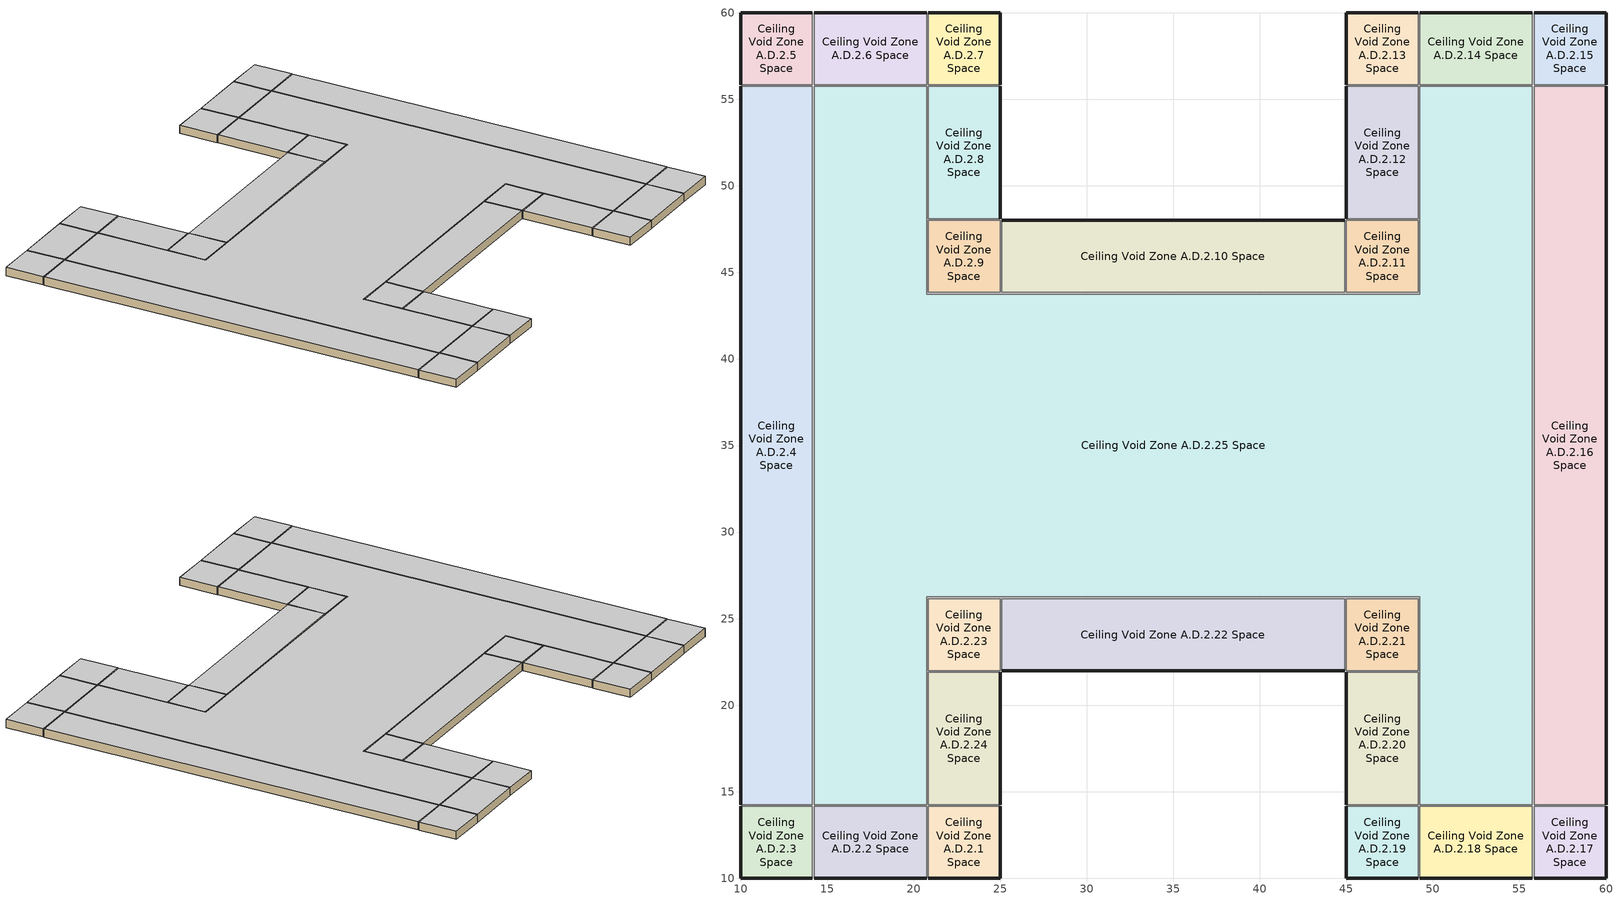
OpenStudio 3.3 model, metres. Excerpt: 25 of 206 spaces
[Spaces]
Ceiling Void Zone A.D.2.25 Space
 floor to Thermal Zone A.D.2.25 Space (Ceiling-Acoustic Tile (0.75")): 55.75,55.75 55.75,14.25 49.25,14.25 49.25,26.25 20.75,26.25 20.75,14.25 14.25,14.25 14.25,55.75 20.75,55.75 20.75,43.75 49.25,43.75 49.25,55.75 z15.02
 wall to Ceiling Void Zone A.D.2.12 Space (Wall-Int_MtlStudGyp-4" / 100mm): 49.25,55.75 49.25,48.1 z15.02:15.9
 wall adiabatic (Wall-Int_MtlStudGyp-4" / 100mm): 25.1,43.75 25,43.75 / 45,43.75 44.9,43.75 / 20.85,43.75 20.75,43.75 20.75,48.1 / 49.25,48.1 49.25,48 / 49.25,43.85 49.25,43.75 49.15,43.75 / 25,26.25 25.1,26.25 / 44.9,26.25 45,26.25 / 49.15,26.25 49.25,26.25 49.25,21.9 / 20.75,21.9 20.75,22 / 20.75,26.15 20.75,26.25 20.85,26.25 z15.02:15.9
 wall to Ceiling Void Zone A.D.2.2 Space (Wall-Int_MtlStudGyp-4" / 100mm): 14.25,14.25 20.75,14.25 z15.02:15.9
 wall to Ceiling Void Zone A.D.2.4 Space (Wall-Int_MtlStudGyp-4" / 100mm): 14.25,55.75 14.25,14.25 z15.02:15.9
 wall to Ceiling Void Zone A.D.2.6 Space (Wall-Int_MtlStudGyp-4" / 100mm): 20.75,55.75 14.25,55.75 z15.02:15.9
 wall to Ceiling Void Zone A.D.2.8 Space (Wall-Int_MtlStudGyp-4" / 100mm): 20.75,48.1 20.75,55.75 z15.02:15.9
 wall to Ceiling Void Zone A.D.2.9 Space (Wall-Int_MtlStudGyp-4" / 100mm): 20.75,43.85 20.75,48 / 25,43.75 20.85,43.75 z15.02:15.9
 wall to Ceiling Void Zone A.D.2.10 Space (Wall-Int_MtlStudGyp-4" / 100mm): 44.9,43.75 25.1,43.75 z15.02:15.9
 wall to Ceiling Void Zone A.D.2.11 Space (Wall-Int_MtlStudGyp-4" / 100mm): 49.15,43.75 45,43.75 / 49.25,48 49.25,43.85 z15.02:15.9
 wall to Ceiling Void Zone A.D.2.14 Space (Wall-Int_MtlStudGyp-4" / 100mm): 55.75,55.75 49.25,55.75 z15.02:15.9
 wall to Ceiling Void Zone A.D.2.16 Space (Wall-Int_MtlStudGyp-4" / 100mm): 55.75,14.25 55.75,55.75 z15.02:15.9
 wall to Ceiling Void Zone A.D.2.18 Space (Wall-Int_MtlStudGyp-4" / 100mm): 49.25,14.25 55.75,14.25 z15.02:15.9
 wall to Ceiling Void Zone A.D.2.20 Space (Wall-Int_MtlStudGyp-4" / 100mm): 49.25,21.9 49.25,14.25 z15.02:15.9
 wall to Ceiling Void Zone A.D.2.21 Space (Wall-Int_MtlStudGyp-4" / 100mm): 49.25,26.15 49.25,22 / 45,26.25 49.15,26.25 z15.02:15.9
 wall to Ceiling Void Zone A.D.2.22 Space (Wall-Int_MtlStudGyp-4" / 100mm): 25.1,26.25 44.9,26.25 z15.02:15.9
 wall to Ceiling Void Zone A.D.2.23 Space (Wall-Int_MtlStudGyp-4" / 100mm): 20.85,26.25 25,26.25 / 20.75,22 20.75,26.15 z15.02:15.9
 wall to Ceiling Void Zone A.D.2.24 Space (Wall-Int_MtlStudGyp-4" / 100mm): 20.75,14.25 20.75,21.9 z15.02:15.9
 ceiling to Thermal Zone A.D.3.25 Space (FLOOR-Int_4"LWConcrete): 55.75,14.25 55.75,55.75 49.25,55.75 49.25,43.75 20.75,43.75 20.75,55.75 14.25,55.75 14.25,14.25 20.75,14.25 20.75,26.25 49.25,26.25 49.25,14.25 z15.9
Ceiling Void Zone A.D.2.24 Space
 floor to Thermal Zone A.D.2.24 Space (Ceiling-Acoustic Tile (0.75")): 25,21.9 25,14.25 20.85,14.25 20.85,21.9 z15.02
 wall outside (Wall NonRes MetBldg CZ4 ASHRAE90.1-2016): 25,14.25 25,21.9 z15.02:15.9
 wall to Ceiling Void Zone A.D.2.23 Space (Wall-Int_MtlStudGyp-4" / 100mm): 25,21.9 20.85,21.9 z15.02:15.9
 wall to Ceiling Void Zone A.D.2.1 Space (Wall-Int_MtlStudGyp-4" / 100mm): 20.85,14.25 25,14.25 z15.02:15.9
 ceiling to Thermal Zone A.D.3.24 Space (FLOOR-Int_4"LWConcrete): 25,14.25 25,21.9 20.85,21.9 20.85,14.25 z15.9
Ceiling Void Zone A.D.2.9 Space
 floor to Thermal Zone A.D.2.9 Space (Ceiling-Acoustic Tile (0.75")): 25,48 25,43.85 20.85,43.85 20.85,48 z15.02
 wall to Ceiling Void Zone A.D.2.10 Space (Wall-Int_MtlStudGyp-4" / 100mm): 25,43.85 25,48 z15.02:15.9
 wall to Ceiling Void Zone A.D.2.8 Space (Wall-Int_MtlStudGyp-4" / 100mm): 25,48 20.85,48 z15.02:15.9
 ceiling to Thermal Zone A.D.3.9 Space (FLOOR-Int_4"LWConcrete): 25,43.85 25,48 20.85,48 20.85,43.85 z15.9
Ceiling Void Zone A.D.2.2 Space
 floor to Thermal Zone A.D.2.2 Space (Ceiling-Acoustic Tile (0.75")): 20.75,14.15 20.75,10 14.25,10 14.25,14.15 z15.02
 wall outside (Wall NonRes MetBldg CZ4 ASHRAE90.1-2016): 14.25,10 20.75,10 z15.02:15.9
 wall to Ceiling Void Zone A.D.2.1 Space (Wall-Int_MtlStudGyp-4" / 100mm): 20.75,10 20.75,14.15 z15.02:15.9
 wall to Ceiling Void Zone A.D.2.3 Space (Wall-Int_MtlStudGyp-4" / 100mm): 14.25,14.15 14.25,10 z15.02:15.9
 ceiling to Thermal Zone A.D.3.2 Space (FLOOR-Int_4"LWConcrete): 20.75,10 20.75,14.15 14.25,14.15 14.25,10 z15.9
Ceiling Void Zone A.D.2.1 Space
 floor to Thermal Zone A.D.2.1 Space (Ceiling-Acoustic Tile (0.75")): 25,14.15 25,10 20.85,10 20.85,14.15 z15.02
 wall outside (Wall NonRes MetBldg CZ4 ASHRAE90.1-2016): 20.85,10 25,10 25,14.15 z15.02:15.9
 ceiling to Thermal Zone A.D.3.1 Space (FLOOR-Int_4"LWConcrete): 25,10 25,14.15 20.85,14.15 20.85,10 z15.9
Ceiling Void Zone A.D.2.3 Space
 floor to Thermal Zone A.D.2.3 Space (Ceiling-Acoustic Tile (0.75")): 14.15,14.15 14.15,10 10,10 10,14.15 z15.02
 wall outside (Wall NonRes MetBldg CZ4 ASHRAE90.1-2016): 10,14.15 10,10 14.15,10 z15.02:15.9
 wall to Ceiling Void Zone A.D.2.4 Space (Wall-Int_MtlStudGyp-4" / 100mm): 14.15,14.15 10,14.15 z15.02:15.9
 ceiling to Thermal Zone A.D.3.3 Space (FLOOR-Int_4"LWConcrete): 14.15,10 14.15,14.15 10,14.15 10,10 z15.9
Ceiling Void Zone A.D.2.4 Space
 floor to Thermal Zone A.D.2.4 Space (Ceiling-Acoustic Tile (0.75")): 14.15,55.75 14.15,14.25 10,14.25 10,55.75 z15.02
 wall outside (Wall NonRes MetBldg CZ4 ASHRAE90.1-2016): 10,55.75 10,14.25 z15.02:15.9
 wall to Ceiling Void Zone A.D.2.5 Space (Wall-Int_MtlStudGyp-4" / 100mm): 14.15,55.75 10,55.75 z15.02:15.9
 ceiling to Thermal Zone A.D.3.4 Space (FLOOR-Int_4"LWConcrete): 14.15,14.25 14.15,55.75 10,55.75 10,14.25 z15.9
Ceiling Void Zone A.D.2.5 Space
 floor to Thermal Zone A.D.2.5 Space (Ceiling-Acoustic Tile (0.75")): 14.15,60 14.15,55.85 10,55.85 10,60 z15.02
 wall outside (Wall NonRes MetBldg CZ4 ASHRAE90.1-2016): 14.15,60 10,60 10,55.85 z15.02:15.9
 wall to Ceiling Void Zone A.D.2.6 Space (Wall-Int_MtlStudGyp-4" / 100mm): 14.15,55.85 14.15,60 z15.02:15.9
 ceiling to Thermal Zone A.D.3.5 Space (FLOOR-Int_4"LWConcrete): 14.15,55.85 14.15,60 10,60 10,55.85 z15.9
Ceiling Void Zone A.D.2.6 Space
 floor to Thermal Zone A.D.2.6 Space (Ceiling-Acoustic Tile (0.75")): 20.75,60 20.75,55.85 14.25,55.85 14.25,60 z15.02
 wall outside (Wall NonRes MetBldg CZ4 ASHRAE90.1-2016): 20.75,60 14.25,60 z15.02:15.9
 wall to Ceiling Void Zone A.D.2.7 Space (Wall-Int_MtlStudGyp-4" / 100mm): 20.75,55.85 20.75,60 z15.02:15.9
 ceiling to Thermal Zone A.D.3.6 Space (FLOOR-Int_4"LWConcrete): 20.75,55.85 20.75,60 14.25,60 14.25,55.85 z15.9
Ceiling Void Zone A.D.2.7 Space
 floor to Thermal Zone A.D.2.7 Space (Ceiling-Acoustic Tile (0.75")): 25,60 25,55.85 20.85,55.85 20.85,60 z15.02
 wall outside (Wall NonRes MetBldg CZ4 ASHRAE90.1-2016): 25,55.85 25,60 20.85,60 z15.02:15.9
 wall to Ceiling Void Zone A.D.2.8 Space (Wall-Int_MtlStudGyp-4" / 100mm): 20.85,55.85 25,55.85 z15.02:15.9
 ceiling to Thermal Zone A.D.3.7 Space (FLOOR-Int_4"LWConcrete): 25,55.85 25,60 20.85,60 20.85,55.85 z15.9
Ceiling Void Zone A.D.2.8 Space
 floor to Thermal Zone A.D.2.8 Space (Ceiling-Acoustic Tile (0.75")): 25,55.75 25,48.1 20.85,48.1 20.85,55.75 z15.02
 wall outside (Wall NonRes MetBldg CZ4 ASHRAE90.1-2016): 25,48.1 25,55.75 z15.02:15.9
 ceiling to Thermal Zone A.D.3.8 Space (FLOOR-Int_4"LWConcrete): 25,48.1 25,55.75 20.85,55.75 20.85,48.1 z15.9
Ceiling Void Zone A.D.2.10 Space
 floor to Thermal Zone A.D.2.10 Space (Ceiling-Acoustic Tile (0.75")): 44.9,48 44.9,43.85 25.1,43.85 25.1,48 z15.02
 wall outside (Wall NonRes MetBldg CZ4 ASHRAE90.1-2016): 44.9,48 25.1,48 z15.02:15.9
 wall to Ceiling Void Zone A.D.2.11 Space (Wall-Int_MtlStudGyp-4" / 100mm): 44.9,43.85 44.9,48 z15.02:15.9
 ceiling to Thermal Zone A.D.3.10 Space (FLOOR-Int_4"LWConcrete): 44.9,43.85 44.9,48 25.1,48 25.1,43.85 z15.9
Ceiling Void Zone A.D.2.11 Space
 floor to Thermal Zone A.D.2.11 Space (Ceiling-Acoustic Tile (0.75")): 49.15,48 49.15,43.85 45,43.85 45,48 z15.02
 wall to Ceiling Void Zone A.D.2.12 Space (Wall-Int_MtlStudGyp-4" / 100mm): 49.15,48 45,48 z15.02:15.9
 ceiling to Thermal Zone A.D.3.11 Space (FLOOR-Int_4"LWConcrete): 49.15,43.85 49.15,48 45,48 45,43.85 z15.9
Ceiling Void Zone A.D.2.12 Space
 floor to Thermal Zone A.D.2.12 Space (Ceiling-Acoustic Tile (0.75")): 49.15,55.75 49.15,48.1 45,48.1 45,55.75 z15.02
 wall outside (Wall NonRes MetBldg CZ4 ASHRAE90.1-2016): 45,55.75 45,48.1 z15.02:15.9
 wall to Ceiling Void Zone A.D.2.13 Space (Wall-Int_MtlStudGyp-4" / 100mm): 49.15,55.75 45,55.75 z15.02:15.9
 ceiling to Thermal Zone A.D.3.12 Space (FLOOR-Int_4"LWConcrete): 49.15,48.1 49.15,55.75 45,55.75 45,48.1 z15.9
Ceiling Void Zone A.D.2.13 Space
 floor to Thermal Zone A.D.2.13 Space (Ceiling-Acoustic Tile (0.75")): 49.15,60 49.15,55.85 45,55.85 45,60 z15.02
 wall outside (Wall NonRes MetBldg CZ4 ASHRAE90.1-2016): 49.15,60 45,60 45,55.85 z15.02:15.9
 wall to Ceiling Void Zone A.D.2.14 Space (Wall-Int_MtlStudGyp-4" / 100mm): 49.15,55.85 49.15,60 z15.02:15.9
 ceiling to Thermal Zone A.D.3.13 Space (FLOOR-Int_4"LWConcrete): 49.15,55.85 49.15,60 45,60 45,55.85 z15.9
Ceiling Void Zone A.D.2.14 Space
 floor to Thermal Zone A.D.2.14 Space (Ceiling-Acoustic Tile (0.75")): 55.75,60 55.75,55.85 49.25,55.85 49.25,60 z15.02
 wall outside (Wall NonRes MetBldg CZ4 ASHRAE90.1-2016): 55.75,60 49.25,60 z15.02:15.9
 wall to Ceiling Void Zone A.D.2.15 Space (Wall-Int_MtlStudGyp-4" / 100mm): 55.75,55.85 55.75,60 z15.02:15.9
 ceiling to Thermal Zone A.D.3.14 Space (FLOOR-Int_4"LWConcrete): 55.75,55.85 55.75,60 49.25,60 49.25,55.85 z15.9
Ceiling Void Zone A.D.2.15 Space
 floor to Thermal Zone A.D.2.15 Space (Ceiling-Acoustic Tile (0.75")): 60,60 60,55.85 55.85,55.85 55.85,60 z15.02
 wall outside (Wall NonRes MetBldg CZ4 ASHRAE90.1-2016): 60,55.85 60,60 55.85,60 z15.02:15.9
 wall to Ceiling Void Zone A.D.2.16 Space (Wall-Int_MtlStudGyp-4" / 100mm): 55.85,55.85 60,55.85 z15.02:15.9
 ceiling to Thermal Zone A.D.3.15 Space (FLOOR-Int_4"LWConcrete): 60,55.85 60,60 55.85,60 55.85,55.85 z15.9
Ceiling Void Zone A.D.2.16 Space
 floor to Thermal Zone A.D.2.16 Space (Ceiling-Acoustic Tile (0.75")): 60,55.75 60,14.25 55.85,14.25 55.85,55.75 z15.02
 wall outside (Wall NonRes MetBldg CZ4 ASHRAE90.1-2016): 60,14.25 60,55.75 z15.02:15.9
 wall to Ceiling Void Zone A.D.2.17 Space (Wall-Int_MtlStudGyp-4" / 100mm): 55.85,14.25 60,14.25 z15.02:15.9
 ceiling to Thermal Zone A.D.3.16 Space (FLOOR-Int_4"LWConcrete): 60,14.25 60,55.75 55.85,55.75 55.85,14.25 z15.9
Ceiling Void Zone A.D.2.17 Space
 floor to Thermal Zone A.D.2.17 Space (Ceiling-Acoustic Tile (0.75")): 60,14.15 60,10 55.85,10 55.85,14.15 z15.02
 wall outside (Wall NonRes MetBldg CZ4 ASHRAE90.1-2016): 55.85,10 60,10 60,14.15 z15.02:15.9
 wall to Ceiling Void Zone A.D.2.18 Space (Wall-Int_MtlStudGyp-4" / 100mm): 55.85,14.15 55.85,10 z15.02:15.9
 ceiling to Thermal Zone A.D.3.17 Space (FLOOR-Int_4"LWConcrete): 60,10 60,14.15 55.85,14.15 55.85,10 z15.9
Ceiling Void Zone A.D.2.18 Space
 floor to Thermal Zone A.D.2.18 Space (Ceiling-Acoustic Tile (0.75")): 55.75,14.15 55.75,10 49.25,10 49.25,14.15 z15.02
 wall outside (Wall NonRes MetBldg CZ4 ASHRAE90.1-2016): 49.25,10 55.75,10 z15.02:15.9
 wall to Ceiling Void Zone A.D.2.19 Space (Wall-Int_MtlStudGyp-4" / 100mm): 49.25,14.15 49.25,10 z15.02:15.9
 ceiling to Thermal Zone A.D.3.18 Space (FLOOR-Int_4"LWConcrete): 55.75,10 55.75,14.15 49.25,14.15 49.25,10 z15.9
Ceiling Void Zone A.D.2.19 Space
 floor to Thermal Zone A.D.2.19 Space (Ceiling-Acoustic Tile (0.75")): 49.15,14.15 49.15,10 45,10 45,14.15 z15.02
 wall outside (Wall NonRes MetBldg CZ4 ASHRAE90.1-2016): 45,14.15 45,10 49.15,10 z15.02:15.9
 wall to Ceiling Void Zone A.D.2.20 Space (Wall-Int_MtlStudGyp-4" / 100mm): 49.15,14.15 45,14.15 z15.02:15.9
 ceiling to Thermal Zone A.D.3.19 Space (FLOOR-Int_4"LWConcrete): 49.15,10 49.15,14.15 45,14.15 45,10 z15.9
Ceiling Void Zone A.D.2.20 Space
 floor to Thermal Zone A.D.2.20 Space (Ceiling-Acoustic Tile (0.75")): 49.15,21.9 49.15,14.25 45,14.25 45,21.9 z15.02
 wall outside (Wall NonRes MetBldg CZ4 ASHRAE90.1-2016): 45,21.9 45,14.25 z15.02:15.9
 wall to Ceiling Void Zone A.D.2.21 Space (Wall-Int_MtlStudGyp-4" / 100mm): 49.15,21.9 45,21.9 z15.02:15.9
 ceiling to Thermal Zone A.D.3.20 Space (FLOOR-Int_4"LWConcrete): 49.15,14.25 49.15,21.9 45,21.9 45,14.25 z15.9
Ceiling Void Zone A.D.2.21 Space
 floor to Thermal Zone A.D.2.21 Space (Ceiling-Acoustic Tile (0.75")): 49.15,26.15 49.15,22 45,22 45,26.15 z15.02
 wall to Ceiling Void Zone A.D.2.22 Space (Wall-Int_MtlStudGyp-4" / 100mm): 45,26.15 45,22 z15.02:15.9
 ceiling to Thermal Zone A.D.3.21 Space (FLOOR-Int_4"LWConcrete): 49.15,22 49.15,26.15 45,26.15 45,22 z15.9
Ceiling Void Zone A.D.2.22 Space
 floor to Thermal Zone A.D.2.22 Space (Ceiling-Acoustic Tile (0.75")): 44.9,26.15 44.9,22 25.1,22 25.1,26.15 z15.02
 wall outside (Wall NonRes MetBldg CZ4 ASHRAE90.1-2016): 25.1,22 44.9,22 z15.02:15.9
 wall to Ceiling Void Zone A.D.2.23 Space (Wall-Int_MtlStudGyp-4" / 100mm): 25.1,26.15 25.1,22 z15.02:15.9
 ceiling to Thermal Zone A.D.3.22 Space (FLOOR-Int_4"LWConcrete): 44.9,22 44.9,26.15 25.1,26.15 25.1,22 z15.9
Ceiling Void Zone A.D.2.23 Space
 floor to Thermal Zone A.D.2.23 Space (Ceiling-Acoustic Tile (0.75")): 25,26.15 25,22 20.85,22 20.85,26.15 z15.02
 ceiling to Thermal Zone A.D.3.23 Space (FLOOR-Int_4"LWConcrete): 25,22 25,26.15 20.85,26.15 20.85,22 z15.9
[Building]
Building (A): North Axis {deg}=0
[Site]
Site 1
[ClimateZones]
Climate Zone Institution Name 1=ASHRAE; Climate Zone Document Name 1=ANSI/ASHRAE Standard 169; Climate Zone Document Year 1=2006; Climate Zone Institution Name 2=CEC; Climate Zone Document Name 2=California Climate Zone Descriptions; Climate Zone Document Year 2=1995
[Construction]
Ceiling-Acoustic Tile (0.75"): INT-FINISH_AcousticTile [.75 in][1.905 cm]
Wall NonRes MetBldg CZ4 ASHRAE90.1-2016: F08 Metal surface [.059 in][.15 cm], COMNET-Framing/Insulation-Wall Metal Framing w/ R-0 [3 in][7.62 cm], Continuous insulation R-15.8 [.95 in][2.413 cm], Gypsum or plaster board [.5 in][1.27 cm]
Wall-Int_MtlStudGyp-4" / 100mm: INT-FINISH_GypsumBoard [.5 in][1.27 cm], FRAME-INSUL_MetalStudsBattInsulation [3 in][7.62 cm], INT-FINISH_GypsumBoard [.5 in][1.27 cm]
FLOOR-Int_4"LWConcrete: CONCRT_Concrete_LW [4 in][10.16 cm]
[Material]
Name | Roughness | Thickness {m} | Conductivity {W/m-K} | Density {kg/m3} | Specific Heat {J/kg-K} | Thermal Absorptance | Solar Absorptance | Visible Absorptance
INT-FINISH_AcousticTile [.75 in][1.905 cm] | Smooth | 0.01905 | 0.06 | 368.424 | 585.76 | 0.9 | 0.7 | 0.7
F08 Metal surface [.059 in][.15 cm] | Smooth | 0.0014986 | 45.2803 | 7824.05 | 502.08 | 0.9 | 0.7 | 0.7
Gypsum or plaster board [.5 in][1.27 cm] | MediumSmooth | 0.0127 | 0.579796 | 799.961 | 1087.84 | 0.9 | 0.7 | 0.7
INT-FINISH_GypsumBoard [.5 in][1.27 cm] | MediumSmooth | 0.0127 | 0.155736 | 799.962 | 836.8 | 0.9 | 0.7 | 0.7
FRAME-INSUL_MetalStudsBattInsulation [3 in][7.62 cm] | MediumSmooth | 0.0762 | 0.0966327 | 600.051 | 920.48 | 0.5 | 0.3 | 0.3
CONCRT_Concrete_LW [4 in][10.16 cm] | Rough | 0.1016 | 0.529316 | 1280.03 | 836.8 | 0.8 | 0.65 | 0.65
[Material:NoMass] Roughness=MediumRough; Thermal Absorptance=0.9; Solar Absorptance=0.7; Visible Absorptance=0.7
Name | Thermal Resistance {m2-K/W}
COMNET-Framing/Insulation-Wall Metal Framing w/ R-0 [3 in][7.62 cm] | 0.107427
Continuous insulation R-15.8 [.95 in][2.413 cm] | 2.64341
[ThermalZone] Multiplier=1; Ceiling Height {m}=0.87935; Use Ideal Air Loads=No
Name | Volume {m3}
Ceiling Void Zone A.D.2.25 | 912.835
Ceiling Void Zone A.D.2.15; Ceiling Void Zone A.D.2.9; Ceiling Void Zone A.D.2.1; Ceiling Void Zone A.D.2.3; Ceiling Void Zone A.D.2.5; Ceiling Void Zone A.D.2.7; Ceiling Void Zone A.D.2.11; Ceiling Void Zone A.D.2.13; Ceiling Void Zone A.D.2.17; Ceiling Void Zone A.D.2.19; Ceiling Void Zone A.D.2.21; Ceiling Void Zone A.D.2.23 | 15.1388
Ceiling Void Zone A.D.2.24; Ceiling Void Zone A.D.2.8; Ceiling Void Zone A.D.2.12; Ceiling Void Zone A.D.2.20 | 27.903
Ceiling Void Zone A.D.2.2; Ceiling Void Zone A.D.2.6; Ceiling Void Zone A.D.2.14; Ceiling Void Zone A.D.2.18 | 23.71
Ceiling Void Zone A.D.2.4; Ceiling Void Zone A.D.2.16 | 151.411
Ceiling Void Zone A.D.2.10; Ceiling Void Zone A.D.2.22 | 72.2306
[Space] Part of Total Floor Area=No
Name | Thermal Zone
Ceiling Void Zone A.D.2.25 Space | Ceiling Void Zone A.D.2.25
Ceiling Void Zone A.D.2.15 Space | Ceiling Void Zone A.D.2.15
Ceiling Void Zone A.D.2.24 Space | Ceiling Void Zone A.D.2.24
Ceiling Void Zone A.D.2.9 Space | Ceiling Void Zone A.D.2.9
Ceiling Void Zone A.D.2.2 Space | Ceiling Void Zone A.D.2.2
Ceiling Void Zone A.D.2.1 Space | Ceiling Void Zone A.D.2.1
Ceiling Void Zone A.D.2.3 Space | Ceiling Void Zone A.D.2.3
Ceiling Void Zone A.D.2.4 Space | Ceiling Void Zone A.D.2.4
Ceiling Void Zone A.D.2.5 Space | Ceiling Void Zone A.D.2.5
Ceiling Void Zone A.D.2.6 Space | Ceiling Void Zone A.D.2.6
Ceiling Void Zone A.D.2.7 Space | Ceiling Void Zone A.D.2.7
Ceiling Void Zone A.D.2.8 Space | Ceiling Void Zone A.D.2.8
Ceiling Void Zone A.D.2.10 Space | Ceiling Void Zone A.D.2.10
Ceiling Void Zone A.D.2.11 Space | Ceiling Void Zone A.D.2.11
Ceiling Void Zone A.D.2.12 Space | Ceiling Void Zone A.D.2.12
Ceiling Void Zone A.D.2.13 Space | Ceiling Void Zone A.D.2.13
Ceiling Void Zone A.D.2.14 Space | Ceiling Void Zone A.D.2.14
Ceiling Void Zone A.D.2.16 Space | Ceiling Void Zone A.D.2.16
Ceiling Void Zone A.D.2.17 Space | Ceiling Void Zone A.D.2.17
Ceiling Void Zone A.D.2.18 Space | Ceiling Void Zone A.D.2.18
Ceiling Void Zone A.D.2.19 Space | Ceiling Void Zone A.D.2.19
Ceiling Void Zone A.D.2.20 Space | Ceiling Void Zone A.D.2.20
Ceiling Void Zone A.D.2.21 Space | Ceiling Void Zone A.D.2.21
Ceiling Void Zone A.D.2.22 Space | Ceiling Void Zone A.D.2.22
Ceiling Void Zone A.D.2.23 Space | Ceiling Void Zone A.D.2.23
